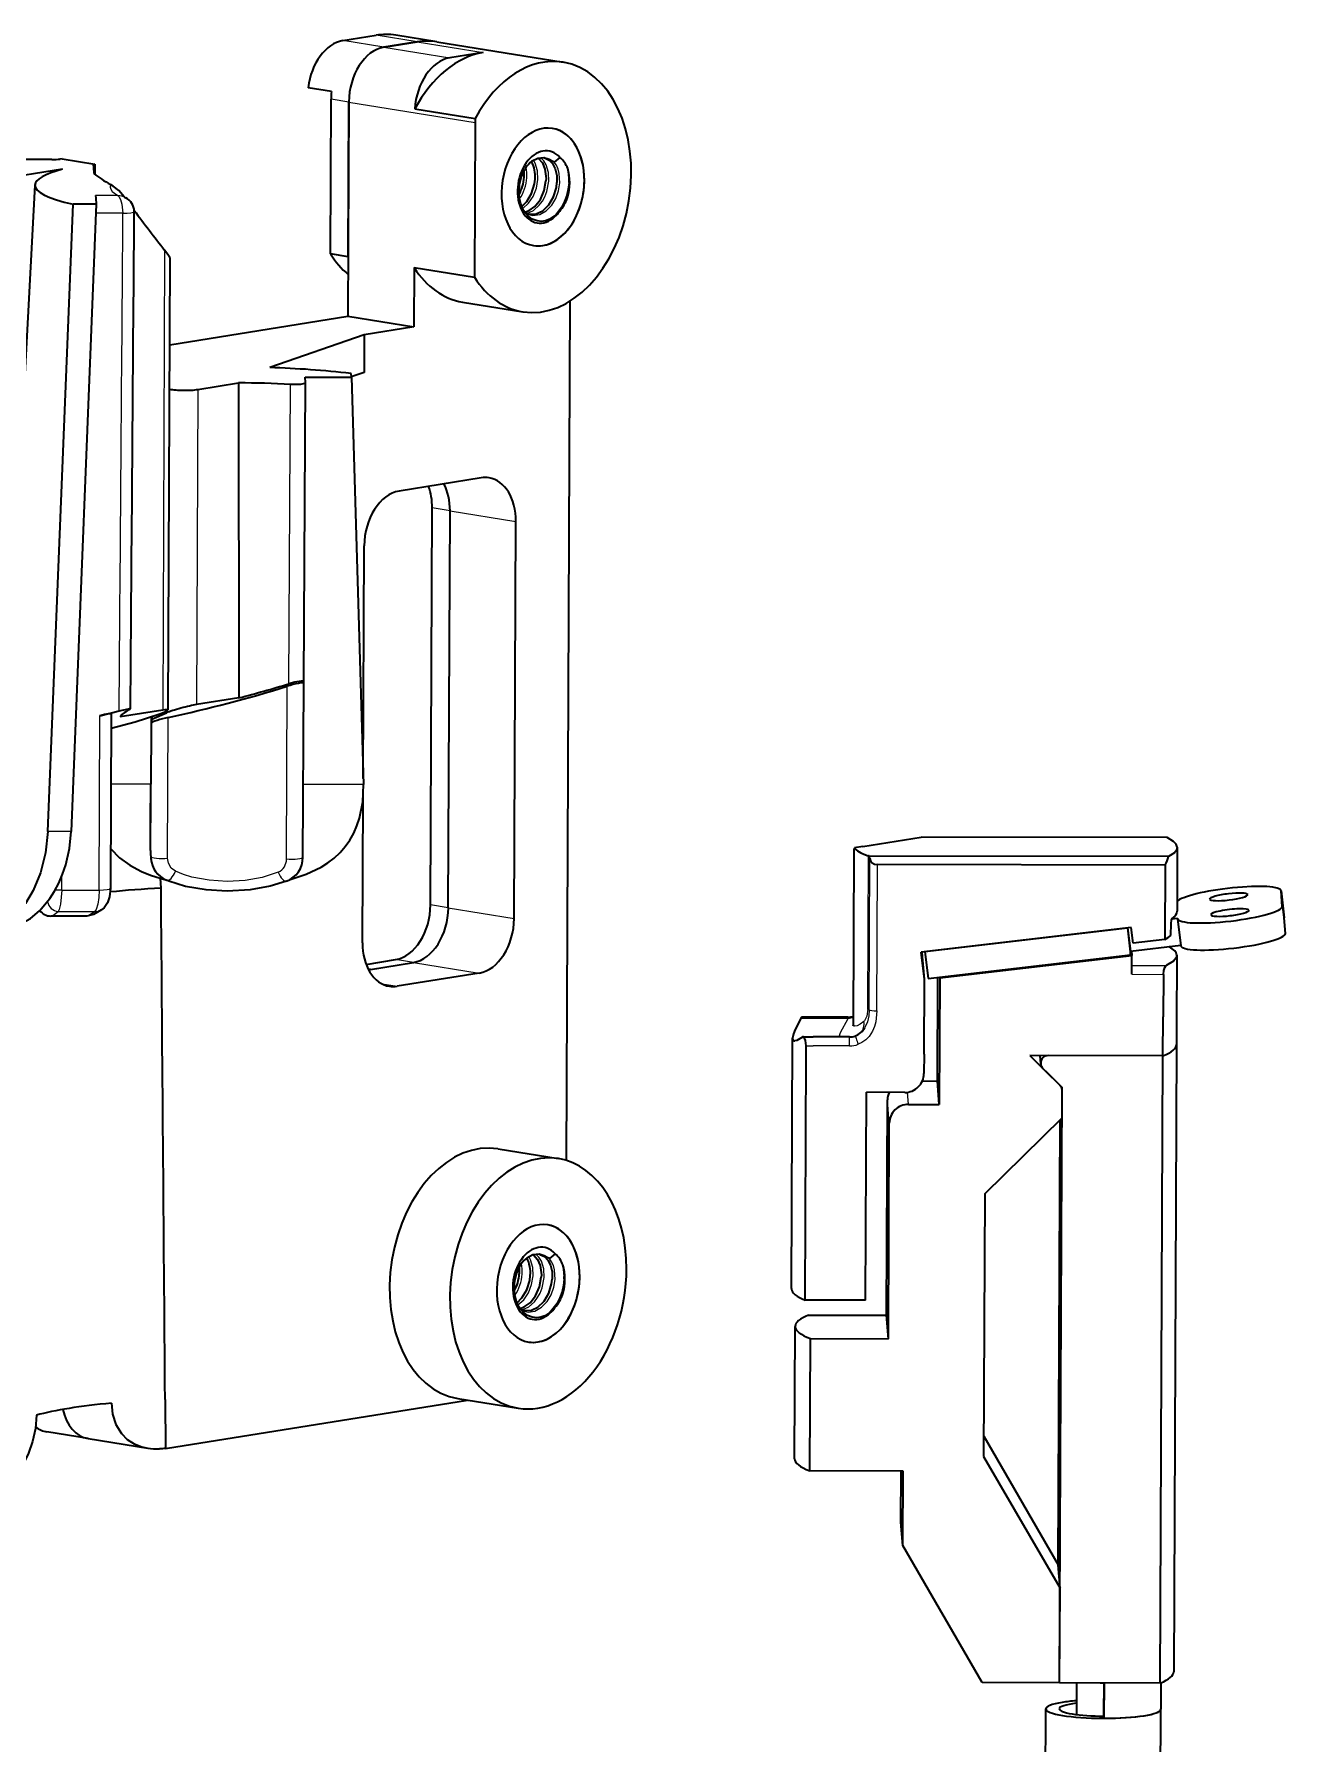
# Model space of a CAD drawing. Extents: x 386 to 1090, y 188 to 736.
# Drawn here: x 934.93 to 967.59, y 572.07 to 616.7 of the extents above; entities that cross this region are included whole.
import ezdxf

# ---------------------------------------------------------------- set-up
doc = ezdxf.new("R2010")
doc.units = 0

msp = doc.modelspace()

# ---------------------------------------------------------------- linework, layer by layer
at = {"color": 7, "lineweight": 35, "ltscale": 0.022104}
for p, q in [((942.979, 616.527), (943.852, 616.667)), ((944.926, 616.494), (944.053, 616.354)), ((944.053, 616.354), (944.926, 616.494)), ((946.644, 616.217), (945.771, 616.077))]:
    msp.add_line(p, q, dxfattribs=at)
at = {"color": 7, "lineweight": 13, "ltscale": 0.027189}
for p, q in [((944.053, 616.354), (942.979, 616.527)), ((944.926, 616.494), (943.852, 616.667))]:
    msp.add_line(p, q, dxfattribs=at)
at = {"color": 7, "lineweight": 13, "ltscale": 0.043499}
for p, q in [((944.053, 616.354), (945.771, 616.077)), ((944.926, 616.494), (946.644, 616.217)), ((945.78, 604.254), (947.498, 603.977))]:
    msp.add_line(p, q, dxfattribs=at)
at = {"color": 7, "lineweight": 35, "ltscale": 0.027187}
msp.add_line((945.438, 616.495), (944.364, 616.668), dxfattribs=at)
at = {"color": 7, "lineweight": 35, "ltscale": 0.08337}
msp.add_line((945.438, 616.495), (948.73, 615.964), dxfattribs=at)
at = {"color": 7, "lineweight": 35, "ltscale": 0.015406}
msp.add_line((942.686, 615.199), (942.078, 615.297), dxfattribs=at)
at = {"color": 7, "lineweight": 35, "ltscale": 0.101031}
for p, q in [((942.657, 610.959), (942.674, 615)), ((943.122, 610.884), (943.14, 614.925)), ((946.432, 614.394), (946.415, 610.353))]:
    msp.add_line(p, q, dxfattribs=at)
at = {"color": 7, "lineweight": 13, "ltscale": 0.011782}
for p, q in [((943.14, 614.925), (942.674, 615)), ((945.78, 604.254), (945.315, 604.329))]:
    msp.add_line(p, q, dxfattribs=at)
at = {"color": 7, "lineweight": 35, "ltscale": 0.139729}
msp.add_line((943.14, 614.925), (943.115, 609.336), dxfattribs=at)
at = {"color": 7, "lineweight": 13, "ltscale": 0.083374}
msp.add_line((943.14, 614.925), (946.432, 614.394), dxfattribs=at)
at = {"color": 7, "lineweight": 35, "ltscale": 0.039875}
for p, q in [((944.86, 614.746), (946.435, 614.492)), ((944.84, 610.607), (946.415, 610.353)), ((946.104, 609.702), (947.679, 609.448)), ((947.032, 587.597), (948.606, 587.343)), ((945.98, 581.081), (947.555, 580.827))]:
    msp.add_line(p, q, dxfattribs=at)
at = {"color": 7, "lineweight": 35, "ltscale": 0.039317}
msp.add_line((935.389, 613.422), (933.817, 613.426), dxfattribs=at)
at = {"color": 7, "lineweight": 35, "ltscale": 0.00134}
msp.add_line((935.653, 613.444), (935.6, 613.436), dxfattribs=at)
at = {"color": 7, "lineweight": 35, "ltscale": 0.02175}
msp.add_line((935.653, 613.444), (936.512, 613.306), dxfattribs=at)
at = {"color": 7, "lineweight": 35, "ltscale": 0.001165}
msp.add_line((936.512, 613.306), (936.466, 613.298), dxfattribs=at)
at = {"color": 7, "lineweight": 35, "ltscale": 0.002003}
msp.add_line((936.466, 613.298), (936.472, 613.218), dxfattribs=at)
at = {"color": 7, "lineweight": 35, "ltscale": 0.004008}
msp.add_line((936.472, 613.218), (936.484, 613.059), dxfattribs=at)
at = {"color": 7, "lineweight": 35, "ltscale": 0.006702}
msp.add_line((936.512, 613.306), (936.511, 613.038), dxfattribs=at)
at = {"color": 7, "lineweight": 35, "ltscale": 0.000271469}
msp.add_line((948.243, 613.464), (948.232, 613.466), dxfattribs=at)
at = {"color": 7, "lineweight": 35, "ltscale": 0.004802}
for p, q in [((948.647, 613.479), (948.501, 613.355)), ((948.523, 584.857), (948.377, 584.733))]:
    msp.add_line(p, q, dxfattribs=at)
at = {"color": 7, "lineweight": 35, "ltscale": 0.157207}
msp.add_line((935.664, 613.169), (929.456, 612.171), dxfattribs=at)
at = {"color": 7, "lineweight": 35, "ltscale": 0.139891}
msp.add_line((934.946, 612.757), (934.644, 607.17), dxfattribs=at)
at = {"color": 7, "lineweight": 35, "ltscale": 0.001616}
msp.add_line((936.529, 612.482), (936.534, 612.418), dxfattribs=at)
at = {"color": 7, "lineweight": 13, "ltscale": 0.014446}
msp.add_line((937.106, 612.481), (936.529, 612.482), dxfattribs=at)
at = {"color": 7, "lineweight": 35, "ltscale": 0.004089}
msp.add_line((936.534, 612.418), (936.546, 612.255), dxfattribs=at)
at = {"color": 7, "lineweight": 35, "ltscale": 0.409737}
msp.add_line((935.282, 595.88), (935.943, 612.256), dxfattribs=at)
at = {"color": 7, "lineweight": 35, "ltscale": 0.409705}
msp.add_line((936.546, 612.255), (935.892, 595.879), dxfattribs=at)
at = {"color": 7, "lineweight": 35, "ltscale": 0.015083}
msp.add_line((936.546, 612.255), (935.943, 612.256), dxfattribs=at)
at = {"color": 7, "lineweight": 13, "ltscale": 0.017618}
msp.add_line((937.241, 612.021), (936.537, 612.023), dxfattribs=at)
at = {"color": 7, "lineweight": 13, "ltscale": 0.300082}
msp.add_line((938.331, 611.054), (938.28, 599.051), dxfattribs=at)
at = {"color": 7, "lineweight": 35, "ltscale": 0.294728}
msp.add_line((938.422, 599.054), (938.472, 610.843), dxfattribs=at)
at = {"color": 7, "lineweight": 35, "ltscale": 0.011782}
msp.add_line((943.122, 610.884), (942.657, 610.959), dxfattribs=at)
at = {"color": 7, "lineweight": 35, "ltscale": 0.038698}
msp.add_line((944.84, 610.607), (944.833, 609.059), dxfattribs=at)
at = {"color": 7, "lineweight": 35}
for p, q in [((948.822, 587.292), (948.919, 609.733)), ((960.92, 478.728), (961.328, 572.981)), ((963.92, 478.715), (964.327, 572.968))]:
    msp.add_line(p, q, dxfattribs=at)
at = {"color": 7, "lineweight": 35, "ltscale": 0.117812}
msp.add_line((938.463, 608.588), (943.115, 609.336), dxfattribs=at)
at = {"color": 7, "lineweight": 35, "ltscale": 0.043501}
msp.add_line((943.115, 609.336), (944.833, 609.059), dxfattribs=at)
at = {"color": 7, "lineweight": 35, "ltscale": 0.065301}
msp.add_line((943.542, 608.851), (941.075, 607.993), dxfattribs=at)
at = {"color": 7, "lineweight": 35, "ltscale": 0.024675}
msp.add_line((943.542, 608.851), (943.538, 607.864), dxfattribs=at)
at = {"color": 7, "lineweight": 35, "ltscale": 0.032698}
msp.add_line((944.833, 609.059), (943.542, 608.851), dxfattribs=at)
at = {"color": 7, "lineweight": 35, "ltscale": 0.008854}
msp.add_line((943.538, 607.864), (943.203, 607.748), dxfattribs=at)
at = {"color": 7, "lineweight": 13, "ltscale": 0.205706}
msp.add_line((939.201, 607.422), (939.165, 599.194), dxfattribs=at)
at = {"color": 7, "lineweight": 35, "ltscale": 0.026836}
msp.add_line((939.201, 607.422), (940.261, 607.592), dxfattribs=at)
at = {"color": 7, "lineweight": 35, "ltscale": 0.205519}
msp.add_line((940.261, 607.592), (940.271, 599.371), dxfattribs=at)
at = {"color": 7, "lineweight": 13, "ltscale": 0.195504}
msp.add_line((941.569, 599.735), (941.619, 607.555), dxfattribs=at)
at = {"color": 7, "lineweight": 35, "ltscale": 0.194699}
msp.add_line((941.967, 599.812), (942.007, 607.6), dxfattribs=at)
at = {"color": 7, "lineweight": 35, "ltscale": 0.003618}
msp.add_line((942.007, 607.6), (941.996, 607.745), dxfattribs=at)
at = {"color": 7, "lineweight": 35, "ltscale": 0.030193}
msp.add_line((941.996, 607.745), (943.204, 607.742), dxfattribs=at)
at = {"color": 7, "lineweight": 35, "ltscale": 0.002447}
msp.add_line((943.204, 607.742), (943.196, 607.839), dxfattribs=at)
at = {"color": 7, "lineweight": 35, "ltscale": 0.266017}
msp.add_line((943.204, 607.742), (943.518, 597.106), dxfattribs=at)
at = {"color": 7, "lineweight": 35, "ltscale": 0.054259}
msp.add_line((946.596, 605.114), (944.453, 604.769), dxfattribs=at)
at = {"color": 7, "lineweight": 35, "ltscale": 0.259077}
msp.add_line((945.27, 593.966), (945.315, 604.329), dxfattribs=at)
at = {"color": 7, "lineweight": 35, "ltscale": 0.259075}
for p, q in [((945.735, 593.891), (945.78, 604.254)), ((945.735, 593.891), (945.78, 604.254)), ((947.453, 593.614), (947.498, 603.977))]:
    msp.add_line(p, q, dxfattribs=at)
at = {"color": 7, "lineweight": 35, "ltscale": 0.15181}
msp.add_line((943.513, 597.268), (943.539, 603.34), dxfattribs=at)
at = {"color": 7, "lineweight": 35, "ltscale": 0.027995}
for p, q in [((940.271, 599.371), (939.165, 599.194)), ((938.28, 599.051), (937.174, 598.873))]:
    msp.add_line(p, q, dxfattribs=at)
at = {"color": 7, "lineweight": 13, "ltscale": 0.112736}
msp.add_line((941.512, 595.165), (941.532, 599.674), dxfattribs=at)
at = {"color": 7, "lineweight": 35, "ltscale": 0.113838}
for p, q in [((941.941, 595.206), (941.96, 599.76)), ((936.94, 598.953), (936.92, 594.399))]:
    msp.add_line(p, q, dxfattribs=at)
at = {"color": 7, "lineweight": 35, "ltscale": 0.001306}
msp.add_line((941.96, 599.76), (941.967, 599.811), dxfattribs=at)
at = {"color": 7, "lineweight": 35, "ltscale": 0.01287}
msp.add_line((936.644, 598.905), (937.142, 599.035), dxfattribs=at)
at = {"color": 7, "lineweight": 35, "ltscale": 0.016261}
msp.add_line((937.558, 598.745), (938.177, 598.946), dxfattribs=at)
at = {"color": 7, "lineweight": 35, "ltscale": 0.010434}
msp.add_line((937.999, 598.816), (938.384, 598.979), dxfattribs=at)
at = {"color": 7, "lineweight": 13, "ltscale": 0.001137}
msp.add_line((938.384, 599.024), (938.384, 598.979), dxfattribs=at)
at = {"color": 7, "lineweight": 13, "ltscale": 0.113812}
msp.add_line((936.624, 594.352), (936.644, 598.905), dxfattribs=at)
at = {"color": 7, "lineweight": 35, "ltscale": 0.01601}
msp.add_line((936.939, 598.583), (937.558, 598.745), dxfattribs=at)
at = {"color": 7, "lineweight": 35, "ltscale": 0.038105}
msp.add_line((937.977, 598.642), (937.969, 597.118), dxfattribs=at)
at = {"color": 7, "lineweight": 13, "ltscale": 0.087241}
msp.add_line((937.971, 595.228), (937.986, 598.717), dxfattribs=at)
at = {"color": 7, "lineweight": 35, "ltscale": 0.005972}
msp.add_line((937.978, 598.881), (937.977, 598.642), dxfattribs=at)
at = {"color": 7, "lineweight": 35, "ltscale": 0.002497}
msp.add_line((937.986, 598.717), (937.999, 598.816), dxfattribs=at)
at = {"color": 7, "lineweight": 35, "ltscale": 0.001801}
msp.add_line((938, 598.888), (937.999, 598.816), dxfattribs=at)
at = {"color": 7, "lineweight": 13, "ltscale": 0.091898}
msp.add_line((938.409, 595.183), (938.425, 598.859), dxfattribs=at)
at = {"color": 7, "lineweight": 13, "ltscale": 0.003476}
msp.add_line((937.071, 597.12), (936.932, 597.12), dxfattribs=at)
at = {"color": 7, "lineweight": 13, "ltscale": 0.022452}
msp.add_line((937.969, 597.118), (937.071, 597.12), dxfattribs=at)
at = {"color": 7, "lineweight": 13, "ltscale": 0.039476}
msp.add_line((943.518, 597.106), (941.939, 597.109), dxfattribs=at)
at = {"color": 7, "lineweight": 35, "ltscale": 0.095045}
msp.add_line((943.495, 592.977), (943.511, 596.779), dxfattribs=at)
at = {"color": 7, "lineweight": 35, "ltscale": 2.75082e-05}
msp.add_line((943.518, 597.105), (943.518, 597.106), dxfattribs=at)
at = {"color": 7, "lineweight": 13, "ltscale": 0.015248}
msp.add_line((935.892, 595.878), (935.282, 595.88), dxfattribs=at)
at = {"color": 7, "lineweight": 35, "ltscale": 2.59848e-05}
msp.add_line((935.892, 595.878), (935.892, 595.879), dxfattribs=at)
at = {"color": 7, "lineweight": 13, "ltscale": 0.016116}
msp.add_line((937.959, 595.386), (937.962, 596.031), dxfattribs=at)
at = {"color": 7, "lineweight": 35, "ltscale": 0.015836}
msp.add_line((937.959, 595.387), (937.962, 596.02), dxfattribs=at)
at = {"color": 7, "lineweight": 35, "ltscale": 0.000265507}
msp.add_line((937.962, 596.02), (937.962, 596.031), dxfattribs=at)
at = {"color": 7, "lineweight": 35, "ltscale": 0.001396}
msp.add_line((937.959, 595.387), (937.961, 595.331), dxfattribs=at)
at = {"color": 7, "lineweight": 13, "ltscale": 0.00397}
msp.add_line((937.959, 595.386), (937.971, 595.228), dxfattribs=at)
at = {"color": 7, "lineweight": 13, "ltscale": 0.00138}
msp.add_line((937.961, 595.331), (937.959, 595.386), dxfattribs=at)
at = {"color": 7, "lineweight": 35, "ltscale": 0.11443}
msp.add_line((956.31, 590.851), (956.33, 595.428), dxfattribs=at)
at = {"color": 7, "lineweight": 35, "ltscale": 0.005386}
msp.add_line((956.552, 595.491), (956.34, 595.457), dxfattribs=at)
at = {"color": 7, "lineweight": 35, "ltscale": 0.038574}
msp.add_line((956.552, 595.491), (958.076, 595.736), dxfattribs=at)
at = {"color": 7, "lineweight": 35, "ltscale": 0.160535}
msp.add_line((964.497, 595.722), (958.076, 595.736), dxfattribs=at)
at = {"color": 7, "lineweight": 35, "ltscale": 0.041559}
msp.add_line((964.76, 595.462), (964.753, 593.8), dxfattribs=at)
at = {"color": 7, "lineweight": 35, "ltscale": 0.000262668}
msp.add_line((964.76, 595.473), (964.76, 595.462), dxfattribs=at)
at = {"color": 7, "lineweight": 35, "ltscale": 0.003968}
msp.add_line((937.961, 595.331), (937.973, 595.172), dxfattribs=at)
at = {"color": 7, "lineweight": 13, "ltscale": 0.001379}
msp.add_line((937.973, 595.172), (937.971, 595.228), dxfattribs=at)
at = {"color": 7, "lineweight": 13, "ltscale": 0.10007}
msp.add_line((956.68, 591.246), (956.697, 595.249), dxfattribs=at)
at = {"color": 7, "lineweight": 35, "ltscale": 0.195534}
msp.add_line((964.535, 595.225), (956.714, 595.242), dxfattribs=at)
at = {"color": 7, "lineweight": 13, "ltscale": 0.098646}
msp.add_line((956.717, 591.226), (956.734, 595.172), dxfattribs=at)
at = {"color": 7, "lineweight": 13, "ltscale": 0.095577}
msp.add_line((956.918, 591.198), (956.934, 595.021), dxfattribs=at)
at = {"color": 7, "lineweight": 35, "ltscale": 0.18781}
msp.add_line((964.446, 595.004), (956.934, 595.021), dxfattribs=at)
at = {"color": 7, "lineweight": 35, "ltscale": 0.048504}
msp.add_line((964.446, 595.004), (964.438, 593.064), dxfattribs=at)
at = {"color": 7, "lineweight": 13, "ltscale": 0.008836}
msp.add_line((935.644, 594.354), (935.646, 594.708), dxfattribs=at)
at = {"color": 7, "lineweight": 35, "ltscale": 0.006597}
msp.add_line((938.217, 594.664), (938.236, 594.401), dxfattribs=at)
at = {"color": 7, "lineweight": 35, "ltscale": 0.000567943}
msp.add_line((938.217, 594.664), (938.235, 594.65), dxfattribs=at)
at = {"color": 7, "lineweight": 35, "ltscale": 0.003541}
msp.add_line((938.372, 594.614), (938.235, 594.65), dxfattribs=at)
at = {"color": 7, "lineweight": 13, "ltscale": 0.024497}
msp.add_line((935.644, 594.354), (936.624, 594.352), dxfattribs=at)
at = {"color": 7, "lineweight": 35, "ltscale": 0.017765}
for p, q in [((967.468, 594.337), (967.551, 593.631)), ((958.159, 592.03), (958.075, 592.736))]:
    msp.add_line(p, q, dxfattribs=at)
at = {"color": 7, "lineweight": 13, "ltscale": 0.017764}
msp.add_line((967.468, 594.335), (967.551, 593.629), dxfattribs=at)
at = {"color": 7, "lineweight": 35, "ltscale": 0.010255}
msp.add_line((967.499, 593.926), (967.468, 594.335), dxfattribs=at)
at = {"color": 7, "lineweight": 35, "ltscale": 0.022754}
msp.add_line((936.271, 593.673), (935.361, 593.675), dxfattribs=at)
at = {"color": 7, "lineweight": 13, "ltscale": 0.02393}
msp.add_line((935.555, 593.793), (936.513, 593.791), dxfattribs=at)
at = {"color": 7, "lineweight": 13, "ltscale": 0.01178}
for p, q in [((945.735, 593.891), (945.27, 593.966)), ((944.822, 592.462), (944.357, 592.537))]:
    msp.add_line(p, q, dxfattribs=at)
at = {"color": 7, "lineweight": 13, "ltscale": 0.043501}
for p, q in [((945.735, 593.891), (947.453, 593.614)), ((944.822, 592.462), (946.54, 592.185))]:
    msp.add_line(p, q, dxfattribs=at)
at = {"color": 7, "lineweight": 35, "ltscale": 0.003716}
msp.add_line((964.621, 593.6), (964.769, 593.617), dxfattribs=at)
at = {"color": 7, "lineweight": 35, "ltscale": 0.017764}
for p, q in [((964.768, 593.604), (964.852, 592.899)), ((963.459, 593.367), (963.543, 592.661)), ((958.174, 592.747), (958.258, 592.042))]:
    msp.add_line(p, q, dxfattribs=at)
at = {"color": 7, "lineweight": 13, "ltscale": 0.017765}
msp.add_line((967.499, 593.926), (967.583, 593.22), dxfattribs=at)
at = {"color": 7, "lineweight": 35, "ltscale": 0.010256}
msp.add_line((967.583, 593.22), (967.551, 593.629), dxfattribs=at)
at = {"color": 7, "lineweight": 35, "ltscale": 0.138029}
msp.add_line((963.559, 593.378), (958.075, 592.736), dxfattribs=at)
at = {"color": 7, "lineweight": 35, "ltscale": 0.13303}
for p, q in [((958.174, 592.747), (963.459, 593.367)), ((958.258, 592.042), (963.543, 592.661))]:
    msp.add_line(p, q, dxfattribs=at)
at = {"color": 7, "lineweight": 35, "ltscale": 0.015344}
msp.add_line((963.463, 593.367), (963.536, 592.758), dxfattribs=at)
at = {"color": 7, "lineweight": 35, "ltscale": 0.010362}
msp.add_line((963.607, 592.967), (963.559, 593.378), dxfattribs=at)
at = {"color": 7, "lineweight": 35, "ltscale": 0.007953}
msp.add_line((964.595, 593.164), (964.596, 593.482), dxfattribs=at)
at = {"color": 7, "lineweight": 35, "ltscale": 0.00324}
msp.add_line((958.114, 592.61), (958.099, 592.738), dxfattribs=at)
at = {"color": 7, "lineweight": 35, "ltscale": 0.033146}
msp.add_line((963.536, 592.758), (964.852, 592.912), dxfattribs=at)
at = {"color": 7, "lineweight": 35, "ltscale": 0.002423}
msp.add_line((963.543, 592.661), (963.536, 592.758), dxfattribs=at)
at = {"color": 7, "lineweight": 35, "ltscale": 0.002826}
msp.add_line((963.564, 592.761), (963.572, 592.648), dxfattribs=at)
at = {"color": 7, "lineweight": 35, "ltscale": 0.020908}
msp.add_line((964.438, 593.064), (963.607, 592.967), dxfattribs=at)
at = {"color": 7, "lineweight": 35, "ltscale": 0.019416}
msp.add_line((943.59, 592.414), (944.357, 592.537), dxfattribs=at)
at = {"color": 7, "lineweight": 35, "ltscale": 0.001561}
msp.add_line((943.705, 592.282), (943.643, 592.292), dxfattribs=at)
at = {"color": 7, "lineweight": 35, "ltscale": 0.029616}
msp.add_line((943.652, 592.274), (944.822, 592.462), dxfattribs=at)
at = {"color": 7, "lineweight": 35, "ltscale": 0.028292}
msp.add_line((943.705, 592.282), (944.822, 592.462), dxfattribs=at)
at = {"color": 7, "lineweight": 35, "ltscale": 0.007268}
msp.add_line((958.136, 592.32), (958.114, 592.61), dxfattribs=at)
at = {"color": 7, "lineweight": 35, "ltscale": 0.007269}
msp.add_line((958.159, 592.03), (958.136, 592.32), dxfattribs=at)
at = {"color": 7, "lineweight": 35, "ltscale": 0.126161}
msp.add_line((958.56, 592.061), (963.572, 592.648), dxfattribs=at)
at = {"color": 7, "lineweight": 13, "ltscale": 0.022568}
msp.add_line((963.568, 592.384), (964.471, 592.382), dxfattribs=at)
at = {"color": 7, "lineweight": 35, "ltscale": 0.012337}
msp.add_line((963.57, 592.155), (963.572, 592.648), dxfattribs=at)
at = {"color": 7, "lineweight": 35, "ltscale": 0.045751}
msp.add_line((964.748, 592.645), (964.74, 590.815), dxfattribs=at)
at = {"color": 7, "lineweight": 35, "ltscale": 0.000262611}
msp.add_line((964.747, 592.655), (964.748, 592.645), dxfattribs=at)
at = {"color": 7, "lineweight": 13, "ltscale": 0.009937}
msp.add_line((944.005, 591.904), (944.397, 591.84), dxfattribs=at)
at = {"color": 7, "lineweight": 35, "ltscale": 0.05426}
msp.add_line((946.54, 592.185), (944.397, 591.84), dxfattribs=at)
at = {"color": 7, "lineweight": 35, "ltscale": 0.049112}
msp.add_line((958.15, 590.065), (958.159, 592.03), dxfattribs=at)
at = {"color": 7, "lineweight": 35, "ltscale": 0.06758}
msp.add_line((958.499, 589.368), (958.511, 592.071), dxfattribs=at)
at = {"color": 7, "lineweight": 35, "ltscale": 0.082618}
msp.add_line((958.56, 592.061), (958.546, 588.756), dxfattribs=at)
at = {"color": 7, "lineweight": 35, "ltscale": 0.000403986}
msp.add_line((958.559, 592.077), (958.56, 592.061), dxfattribs=at)
at = {"color": 7, "lineweight": 13, "ltscale": 0.020642}
msp.add_line((963.57, 592.155), (964.396, 592.153), dxfattribs=at)
at = {"color": 7, "lineweight": 35, "ltscale": 0.027828}
msp.add_line((964.396, 592.153), (964.391, 591.04), dxfattribs=at)
at = {"color": 7, "lineweight": 13, "ltscale": 0.006949}
msp.add_line((955.216, 591.004), (954.938, 591.004), dxfattribs=at)
at = {"color": 7, "lineweight": 35, "ltscale": 0.006026}
msp.add_line((955.214, 591.035), (954.973, 591.036), dxfattribs=at)
at = {"color": 7, "lineweight": 35, "ltscale": 0.023787}
msp.add_line((956.166, 591.033), (955.214, 591.035), dxfattribs=at)
at = {"color": 7, "lineweight": 13, "ltscale": 0.023785}
for p, q in [((956.167, 591.002), (955.216, 591.004)), ((956.207, 590.285), (955.256, 590.288))]:
    msp.add_line(p, q, dxfattribs=at)
at = {"color": 7, "lineweight": 35, "ltscale": 0.025339}
msp.add_line((964.386, 590.026), (964.391, 591.04), dxfattribs=at)
at = {"color": 7, "lineweight": 35, "ltscale": 0.163354}
msp.add_line((954.69, 583.949), (954.718, 590.483), dxfattribs=at)
at = {"color": 7, "lineweight": 35, "ltscale": 0.000276336}
msp.add_line((954.718, 590.483), (954.719, 590.472), dxfattribs=at)
at = {"color": 7, "lineweight": 35, "ltscale": 0.00657}
msp.add_line((954.991, 590.52), (955.254, 590.52), dxfattribs=at)
at = {"color": 7, "lineweight": 35, "ltscale": 0.023785}
msp.add_line((956.205, 590.518), (955.254, 590.52), dxfattribs=at)
at = {"color": 7, "lineweight": 13, "ltscale": 0.000186314}
msp.add_line((956.31, 590.844), (956.31, 590.851), dxfattribs=at)
at = {"color": 7, "lineweight": 35, "ltscale": 0.012352}
msp.add_line((964.74, 590.815), (964.738, 590.321), dxfattribs=at)
at = {"color": 7, "lineweight": 35, "ltscale": 0.160614}
msp.add_line((955.047, 583.648), (955.075, 590.072), dxfattribs=at)
at = {"color": 7, "lineweight": 35, "ltscale": 0.005391}
msp.add_line((955.075, 590.072), (955.076, 590.288), dxfattribs=at)
at = {"color": 7, "lineweight": 13, "ltscale": 0.004497}
msp.add_line((955.076, 590.288), (955.256, 590.288), dxfattribs=at)
at = {"color": 7, "lineweight": 35, "ltscale": 0.012572}
msp.add_line((958.15, 590.065), (958.148, 589.563), dxfattribs=at)
at = {"color": 7, "lineweight": 35, "ltscale": 0.027718}
msp.add_line((960.913, 590.034), (961.699, 589.252), dxfattribs=at)
at = {"color": 7, "lineweight": 35, "ltscale": 0.086849}
msp.add_line((964.386, 590.026), (960.913, 590.034), dxfattribs=at)
at = {"color": 7, "lineweight": 35, "ltscale": 0.005342}
msp.add_line((961.195, 589.82), (961.179, 590.033), dxfattribs=at)
at = {"color": 7, "lineweight": 35, "ltscale": 0.074779}
msp.add_line((964.386, 590.026), (961.395, 590.033), dxfattribs=at)
at = {"color": 7, "lineweight": 35, "ltscale": 0.409351}
for p, q in [((964.316, 573.652), (964.386, 590.026)), ((964.738, 590.321), (964.667, 573.947))]:
    msp.add_line(p, q, dxfattribs=at)
at = {"color": 7, "lineweight": 35, "ltscale": 0.017793}
msp.add_line((961.252, 589.696), (961.757, 589.195), dxfattribs=at)
at = {"color": 7, "lineweight": 35, "ltscale": 0.009801}
msp.add_line((958.107, 589.369), (958.499, 589.368), dxfattribs=at)
at = {"color": 7, "lineweight": 35, "ltscale": 0.015343}
for p, q in [((958.546, 588.756), (958.499, 589.368)), ((957.219, 582.64), (957.173, 583.252)), ((957.596, 577.239), (957.549, 577.851)), ((961.701, 576.125), (961.654, 576.737))]:
    msp.add_line(p, q, dxfattribs=at)
at = {"color": 7, "lineweight": 35, "ltscale": 0.38637}
msp.add_line((961.69, 573.658), (961.757, 589.113), dxfattribs=at)
at = {"color": 7, "lineweight": 35, "ltscale": 0.001818}
msp.add_line((961.756, 589.128), (961.751, 589.201), dxfattribs=at)
at = {"color": 7, "lineweight": 35, "ltscale": 0.017694}
msp.add_line((961.754, 588.405), (961.757, 589.113), dxfattribs=at)
at = {"color": 7, "lineweight": 35, "ltscale": 0.001653}
msp.add_line((961.757, 589.128), (961.757, 589.195), dxfattribs=at)
at = {"color": 7, "lineweight": 35, "ltscale": 0.135707}
msp.add_line((956.622, 583.644), (956.646, 589.073), dxfattribs=at)
at = {"color": 7, "lineweight": 35, "ltscale": 0.024997}
msp.add_line((957.646, 589.07), (956.646, 589.073), dxfattribs=at)
at = {"color": 7, "lineweight": 35, "ltscale": 0.140642}
for p, q in [((957.173, 583.252), (957.197, 588.877)), ((957.219, 582.64), (957.244, 588.266))]:
    msp.add_line(p, q, dxfattribs=at)
at = {"color": 7, "lineweight": 13, "ltscale": 0.015343}
msp.add_line((957.244, 588.266), (957.197, 588.877), dxfattribs=at)
at = {"color": 7, "lineweight": 13, "ltscale": 0.007971}
msp.add_line((957.746, 588.758), (957.721, 589.076), dxfattribs=at)
at = {"color": 7, "lineweight": 35, "ltscale": 0.019998}
msp.add_line((957.746, 588.758), (958.546, 588.756), dxfattribs=at)
at = {"color": 7, "lineweight": 35, "ltscale": 0.070674}
msp.add_line((959.736, 586.426), (961.754, 588.405), dxfattribs=at)
at = {"color": 7, "lineweight": 35, "ltscale": 0.290475}
msp.add_line((961.654, 576.737), (961.704, 588.356), dxfattribs=at)
at = {"color": 7, "lineweight": 35, "ltscale": 0.171497}
msp.add_line((959.736, 586.426), (959.706, 579.566), dxfattribs=at)
at = {"color": 7, "lineweight": 35, "ltscale": 0.00027125}
msp.add_line((948.119, 584.843), (948.108, 584.844), dxfattribs=at)
at = {"color": 7, "lineweight": 35, "ltscale": 0.039383}
msp.add_line((956.622, 583.644), (955.047, 583.648), dxfattribs=at)
at = {"color": 7, "lineweight": 35, "ltscale": 0.086358}
for p, q in [((954.771, 579.508), (954.786, 582.962)), ((955.169, 579.19), (955.184, 582.644))]:
    msp.add_line(p, q, dxfattribs=at)
at = {"color": 7, "lineweight": 35, "ltscale": 0.05089}
msp.add_line((955.137, 583.256), (957.173, 583.252), dxfattribs=at)
at = {"color": 7, "lineweight": 35, "ltscale": 0.050888}
msp.add_line((955.184, 582.644), (957.219, 582.64), dxfattribs=at)
at = {"color": 7, "lineweight": 35, "ltscale": 0.032015}
msp.add_line((938.343, 581.054), (938.353, 579.773), dxfattribs=at)
at = {"color": 7, "lineweight": 35, "ltscale": 0.199523}
msp.add_line((938.353, 579.773), (946.233, 581.04), dxfattribs=at)
at = {"color": 7, "lineweight": 35, "ltscale": 0.027185}
msp.add_line((936.332, 580.033), (935.259, 580.207), dxfattribs=at)
at = {"color": 7, "lineweight": 35, "ltscale": 0.039462}
msp.add_line((936.332, 580.033), (937.89, 579.782), dxfattribs=at)
at = {"color": 7, "lineweight": 35, "ltscale": 0.09698}
msp.add_line((959.708, 580.093), (961.654, 576.737), dxfattribs=at)
at = {"color": 7, "lineweight": 35, "ltscale": 0.099424}
msp.add_line((959.706, 579.566), (961.701, 576.125), dxfattribs=at)
at = {"color": 7, "lineweight": 35, "ltscale": 0.060889}
msp.add_line((957.604, 579.185), (955.169, 579.19), dxfattribs=at)
at = {"color": 7, "lineweight": 35, "ltscale": 0.033355}
msp.add_line((957.549, 577.851), (957.555, 579.185), dxfattribs=at)
at = {"color": 7, "lineweight": 35, "ltscale": 0.04865}
msp.add_line((957.596, 577.239), (957.604, 579.185), dxfattribs=at)
at = {"color": 7, "lineweight": 35, "ltscale": 0.103347}
msp.add_line((959.67, 573.663), (957.596, 577.239), dxfattribs=at)
at = {"color": 7, "lineweight": 35, "ltscale": 0.061684}
msp.add_line((961.69, 573.658), (961.701, 576.125), dxfattribs=at)
at = {"color": 7, "lineweight": 35, "ltscale": 0.050514}
msp.add_line((961.69, 573.658), (959.67, 573.663), dxfattribs=at)
at = {"color": 7, "lineweight": 35, "ltscale": 0.065637}
msp.add_line((964.316, 573.652), (961.69, 573.658), dxfattribs=at)
at = {"color": 7, "lineweight": 35, "ltscale": 0.020662}
msp.add_line((962.13, 573.657), (962.127, 572.831), dxfattribs=at)
at = {"color": 7, "lineweight": 35, "ltscale": 0.019739}
msp.add_line((962.839, 573.651), (962.836, 572.862), dxfattribs=at)
at = {"color": 7, "lineweight": 35, "ltscale": 0.023064}
msp.add_line((962.85, 573.655), (962.846, 572.733), dxfattribs=at)
at = {"color": 7, "lineweight": 35, "ltscale": 0.017255}
msp.add_line((964.33, 573.658), (964.327, 572.968), dxfattribs=at)
at = {"color": 7, "lineweight": 35, "ltscale": 0.00323}
msp.add_line((962.836, 572.862), (962.846, 572.733), dxfattribs=at)
at = {"color": 7, "lineweight": 35}
for points in [[(948.232, 613.466), (948.068, 613.452), (947.908, 613.37), (947.875, 613.342)], [(948.082, 613.456), (948.19, 613.333), (948.257, 613.171), (948.287, 612.931), (948.284, 612.867)], [(948.501, 613.355), (948.441, 613.383), (948.364, 613.426), (948.232, 613.466)], [(948.243, 613.464), (948.367, 613.411), (948.457, 613.316), (948.526, 613.18), (948.566, 613.007), (948.571, 612.821)], [(937.277, 612.45), (937.132, 612.619), (936.988, 612.728), (936.915, 612.773)], [(947.651, 612.198), (947.78, 612.326), (947.907, 612.54), (947.982, 612.786), (947.998, 612.913)], [(947.73, 612.05), (947.842, 612.09), (947.992, 612.199), (948.137, 612.383), (948.238, 612.614), (948.284, 612.867)], [(947.859, 611.997), (948.028, 612.006), (948.199, 612.086), (948.358, 612.24), (948.482, 612.451), (948.555, 612.695), (948.571, 612.821)], [(948.885, 612.821), (948.866, 612.654), (948.826, 612.484), (948.771, 612.33), (948.698, 612.184), (948.529, 611.962)], [(948.51, 611.945), (948.38, 611.864), (948.27, 611.824), (948.167, 611.81), (948.05, 611.821), (947.922, 611.87), (947.803, 611.962), (947.701, 612.096), (947.627, 612.264), (947.586, 612.444), (947.577, 612.622)], [(938.472, 610.843), (938.472, 610.848), (938.464, 610.864), (938.414, 610.943), (938.331, 611.054)], [(941.619, 607.555), (941.889, 607.562), (941.989, 607.583), (942.003, 607.592), (942.007, 607.598), (942.007, 607.6)], [(941.967, 599.811), (941.967, 599.813), (941.966, 599.814), (941.962, 599.816), (941.946, 599.817), (941.732, 599.779), (941.569, 599.735)], [(937.142, 599.035), (937.39, 599.087), (937.416, 599.089), (937.433, 599.088), (937.436, 599.086), (937.438, 599.085), (937.438, 599.083)], [(941.604, 594.63), (942.026, 594.765), (942.415, 594.95), (942.593, 595.062), (942.758, 595.189), (942.909, 595.331), (943.045, 595.487), (943.163, 595.655), (943.265, 595.837), (943.349, 596.029), (943.416, 596.232), (943.5, 596.659), (943.518, 597.105)], [(935.282, 595.88), (935.223, 595.324), (935.094, 594.802), (934.902, 594.339), (934.697, 594.001), (934.479, 593.743), (934.271, 593.57), (934.096, 593.481), (934.004, 593.464)], [(934.466, 593.462), (934.62, 593.498), (934.828, 593.613), (935.069, 593.815), (935.332, 594.129), (935.456, 594.321), (935.569, 594.534), (935.669, 594.766), (935.752, 595.014), (935.848, 595.436), (935.892, 595.878)], [(936.925, 595.425), (937.157, 595.194), (937.426, 595), (937.726, 594.841), (937.966, 594.744), (938.217, 594.664)], [(964.76, 595.473), (964.732, 595.548), (964.663, 595.622), (964.497, 595.722)], [(964.76, 595.462), (964.741, 595.392), (964.685, 595.324), (964.535, 595.225)], [(939.963, 594.328), (939.413, 594.359), (938.88, 594.45), (938.44, 594.586), (938.379, 594.611)], [(941.515, 594.587), (941.084, 594.454), (940.565, 594.362), (939.963, 594.328)], [(936.92, 594.399), (936.895, 594.178), (936.837, 594.017), (936.752, 593.893), (936.685, 593.834)], [(936.685, 593.834), (936.479, 593.719), (936.299, 593.674), (936.271, 593.673)], [(964.596, 593.482), (964.607, 593.57), (964.614, 593.59), (964.619, 593.598), (964.621, 593.6)], [(964.396, 592.153), (964.406, 592.253), (964.431, 592.331), (964.457, 592.372), (964.471, 592.382)], [(964.748, 592.645), (964.733, 592.584), (964.657, 592.493), (964.471, 592.382)], [(954.938, 591.004), (954.79, 590.71), (954.745, 590.601), (954.718, 590.483)], [(954.975, 590.514), (954.828, 590.425), (954.776, 590.415)], [(955.076, 590.288), (955.057, 590.425), (955.03, 590.49), (955.013, 590.51), (954.998, 590.519), (954.991, 590.52)], [(948.108, 584.844), (947.944, 584.831), (947.785, 584.748), (947.751, 584.721)], [(947.958, 584.835), (948.066, 584.711), (948.133, 584.549), (948.163, 584.31), (948.161, 584.246)], [(948.377, 584.733), (948.317, 584.761), (948.24, 584.805), (948.108, 584.844)], [(948.119, 584.843), (948.244, 584.789), (948.334, 584.695), (948.402, 584.559), (948.442, 584.385), (948.447, 584.199)], [(947.528, 583.576), (947.656, 583.704), (947.784, 583.918), (947.859, 584.164), (947.874, 584.292)], [(947.607, 583.428), (947.718, 583.469), (947.869, 583.577), (948.013, 583.762), (948.114, 583.993), (948.161, 584.246)], [(947.735, 583.376), (947.905, 583.385), (948.075, 583.465), (948.234, 583.619), (948.358, 583.83), (948.432, 584.074), (948.447, 584.199)], [(948.761, 584.2), (948.742, 584.032), (948.703, 583.862), (948.647, 583.709), (948.574, 583.563), (948.406, 583.34)], [(948.386, 583.324), (948.257, 583.242), (948.146, 583.203), (948.044, 583.188), (947.926, 583.2), (947.799, 583.249), (947.68, 583.341), (947.578, 583.475), (947.503, 583.642), (947.463, 583.823), (947.453, 584.001)], [(934.987, 580.645), (934.959, 580.297), (934.886, 579.959), (934.777, 579.653), (934.688, 579.474), (934.594, 579.327), (934.505, 579.223), (934.423, 579.16)], [(936.942, 580.959), (936.969, 580.671), (937.056, 580.401), (937.202, 580.166), (937.354, 580.014), (937.534, 579.897), (937.735, 579.817), (937.89, 579.782)]]:
    msp.add_lwpolyline(points, dxfattribs=at)
at = {"color": 7, "lineweight": 13}
for points in [[(948.071, 612.904), (948.062, 613.125), (948.003, 613.325), (947.959, 613.404)], [(948.358, 612.858), (948.348, 613.082), (948.287, 613.284), (948.225, 613.387), (948.146, 613.467)], [(948.644, 612.812), (948.63, 613.057), (948.6, 613.171), (948.555, 613.274), (948.501, 613.355)], [(936.915, 612.773), (936.909, 612.701), (936.925, 612.646), (936.964, 612.59), (937.106, 612.481)], [(947.676, 612.143), (947.829, 612.281), (947.949, 612.461), (948.033, 612.676), (948.071, 612.904)], [(947.767, 612.002), (947.94, 611.958), (948.119, 611.986), (948.292, 612.083), (948.438, 612.234), (948.542, 612.41), (948.612, 612.606), (948.644, 612.812)], [(947.784, 612.017), (947.958, 612.094), (948.109, 612.228), (948.189, 612.334), (948.254, 612.453), (948.309, 612.593), (948.358, 612.858)], [(937.106, 612.481), (937.133, 612.46), (937.181, 612.38), (937.218, 612.259), (937.241, 612.021)], [(938.614, 594.843), (938.501, 594.927), (938.429, 595.054), (938.409, 595.183)], [(939.967, 594.58), (939.494, 594.609), (939.037, 594.694), (938.82, 594.76), (938.614, 594.843)], [(941.296, 594.823), (940.878, 594.684), (940.429, 594.605), (939.967, 594.58)], [(935.644, 594.354), (935.615, 593.985), (935.581, 593.847), (935.555, 593.793)], [(936.624, 594.352), (936.615, 594.159), (936.588, 593.984), (936.545, 593.845), (936.513, 593.791)], [(935.361, 593.675), (935.412, 593.687), (935.555, 593.793)], [(936.513, 593.791), (936.373, 593.702), (936.271, 593.673)], [(955.933, 590.518), (955.974, 590.638), (956.167, 591.002)], [(956.582, 590.922), (956.483, 590.85), (956.404, 590.811), (956.347, 590.802), (956.332, 590.806), (956.316, 590.822), (956.31, 590.844)], [(956.918, 591.198), (956.889, 590.914), (956.856, 590.792), (956.804, 590.667), (956.716, 590.533), (956.63, 590.444), (956.525, 590.37), (956.431, 590.326)], [(956.68, 591.246), (956.656, 591.061), (956.596, 590.936), (956.582, 590.922)], [(956.717, 591.226), (956.706, 591.068), (956.672, 590.911), (956.607, 590.761)], [(947.948, 584.282), (947.938, 584.503), (947.88, 584.703), (947.836, 584.783)], [(948.234, 584.236), (948.224, 584.461), (948.163, 584.663), (948.101, 584.766), (948.022, 584.846)], [(948.52, 584.19), (948.507, 584.436), (948.477, 584.55), (948.431, 584.652), (948.377, 584.733)], [(947.552, 583.522), (947.706, 583.66), (947.826, 583.84), (947.909, 584.055), (947.948, 584.282)], [(947.661, 583.396), (947.835, 583.473), (947.985, 583.606), (948.065, 583.713), (948.131, 583.831), (948.185, 583.972), (948.234, 584.236)], [(947.644, 583.381), (947.817, 583.337), (947.996, 583.364), (948.169, 583.461), (948.314, 583.612), (948.418, 583.788), (948.488, 583.985), (948.52, 584.19)]]:
    msp.add_lwpolyline(points, dxfattribs=at)
at = {"color": 7, "lineweight": 35}
for centre, radius, start, end in [((948.388, 612.771), 0.768, 131.93, 149.2198), ((947.172, 612.992), 0.829, 354.5319, 27.1373), ((948.161, 612.924), 0.738, 20.8833, 48.7561), ((938.552, 615.708), 3.362, 232.0311, 240.8427), ((948.684, 612.607), 1.107, 149.7871, 179.2266), ((946.606, 613.031), 1.108, 331.5781, 356.3003), ((946.703, 613.027), 1.011, 356.1809, 5.8975), ((947.642, 612.893), 1.245, 356.696, 13.6834), ((937.478, 612.736), 0.35, 231.0228, 242.6014), ((937.127, 612.06), 0.412, 1.0595, 62.6095), ((947.766, 612.818), 1.148, 319.6817, 340.3956), ((-18584.273, 755.224), 19522.336, 359.5417401, 359.5798469), ((1071.587, 713.487), 168.076, 217.10227, 217.54923), ((947.925, 612.399), 0.407, 242.9786, 260.6599), ((947.962, 612.632), 0.879, 308.5757, 320.63), ((940.258, 581.823), 26.182, 83.5569, 88.2126), ((940.212, 580.862), 26.73, 86.983, 89.896), ((930.684, 634.689), 36.657, 282.1905, 287.2128), ((929.957, 638.674), 40.634, 284.7039, 286.6044), ((937.408, 599.102), 0.0358, 287.364, 327.999), ((956.385, 595.425), 0.0555, 144.5907, 176.4333), ((938.63, 595.22), 0.659, 184.0953, 247.5932), ((941.278, 595.206), 0.663, 290.9493, 0.025), ((956.446, 595.128), 0.291, 8.7338, 23.108), ((960.905, 596.556), 3.866, 336.3374, 339.8671), ((-15072.484, 459.466), 16011.289, 0.4350992, 0.4828641), ((935.357, 594.02), 0.345, 215.1399, 270.554), ((963.795, 594.253), 1.351, 298.4188, 306.3037), ((954.984, 590.99), 0.0478, 102.9975, 162.4399), ((956.163, 591.475), 0.442, 270.3191, 289.529), ((954.773, 590.468), 0.0536, 176.0857, 273.1987), ((954.991, 590.495), 0.0252, 91.2584, 130.2339), ((956.203, 590.96), 0.442, 270.3072, 290.7431), ((956.108, 590.848), 0.202, 345.4722, 0.7185), ((956.181, 591), 0.488, 291.5083, 330.711), ((948.264, 584.15), 0.768, 131.93, 149.2198), ((947.048, 584.371), 0.829, 354.5319, 27.1373), ((948.037, 584.303), 0.738, 20.8833, 48.7561), ((948.561, 583.986), 1.107, 149.7871, 179.2266), ((946.482, 584.409), 1.108, 331.5781, 356.3003), ((946.58, 584.405), 1.011, 356.1809, 5.8975), ((947.518, 584.272), 1.245, 356.696, 13.6834), ((947.642, 584.196), 1.148, 319.6817, 340.3956), ((947.801, 583.777), 0.407, 242.9786, 260.6599), ((947.838, 584.011), 0.879, 308.5757, 320.63), ((938.119, 581.237), 1.473, 261.0573, 272.9128)]:
    msp.add_arc(centre, radius, start, end, dxfattribs=at)
at = {"color": 7, "lineweight": 13}
for centre, radius, start, end in [((946.806, 613.018), 0.981, 356.0059, 11.9411), ((946.679, 613.017), 1.107, 325.725, 356.521), ((937.102, 612.036), 0.445, 61.1589, 89.4647), ((-18526.504, 754.759), 19464.27, 359.5416002, 359.5798264), ((941.145, 595.155), 0.366, 294.4247, 1.489), ((935.587, 594.111), 0.32, 191.1518, 264.2575), ((936.541, 594.042), 0.252, 263.509, 304.588), ((956.132, 591.449), 0.448, 274.4374, 293.4938), ((956.242, 590.86), 0.345, 317.0895, 10.197), ((956.205, 590.927), 0.642, 270.1641, 290.6239), ((946.556, 584.396), 1.107, 325.725, 356.521), ((946.682, 584.397), 0.981, 356.0059, 11.9411)]:
    msp.add_arc(centre, radius, start, end, dxfattribs=at)
at = {"color": 7, "lineweight": 35}
for centre, major_axis, ratio, start_param, end_param in [((942.974, 615.244), (0.207, 1.283), 0.688745, 0.22393, 1.640267), ((944.047, 615.071), (-0.207, -1.283), 0.688745, 3.365523, 4.936319), ((944.047, 615.071), (0.207, 1.283), 0.688745, 0.22393, 1.794726), ((943.838, 613.41), (0.525, 3.258), 0.688745, 6.283075, 6.507115), ((944.912, 613.237), (0.525, 3.258), 0.688745, 6.283075, 6.507115), ((944.912, 613.237), (0.525, 3.258), 0.688745, 6.283075, 6.507115), ((946.63, 612.96), (-0.525, -3.258), 0.688745, 3.365523, 4.246842), ((945.765, 614.794), (-0.207, -1.283), 0.688745, 3.365523, 4.859904), ((948.204, 612.706), (-0.525, -3.258), 0.688745, 3.141592, 4.246842), ((948.204, 612.706), (-0.525, -3.258), 0.688745, 6.283185, 9.424777), ((943.582, 615.146), (0.207, 1.283), 0.688745, 1.640267, 1.794726), ((947.34, 614.54), (-0.207, -1.283), 0.688745, 4.859904, 4.936319), ((948.204, 612.706), (-0.247, -1.53), 0.688745, 3.141483, 6.283075), ((948.204, 612.706), (-0.247, -1.53), 0.688745, 3.141483, 6.283075), ((948.204, 612.706), (-0.247, -1.53), 0.688745, 0.22393, 3.141483), ((948.204, 612.706), (-0.247, -1.53), 0.688745, 1.794726, 3.141483), ((948.204, 612.706), (-0.151, -0.938), 0.688745, 2.640858, 7.007115), ((935.386, 613.47), (-0.3, 0.001), 0.160997, 1.583805, 2.369203), ((940.091, 612.729), (-5.145, 0.022), 0.160997, 5.749041, 6.275174), ((948.204, 612.706), (-0.247, -1.53), 0.688745, 6.283075, 8.077912), ((948.204, 612.706), (-0.159, -0.987), 0.688745, 1.402024, 2.187429), ((940.091, 612.729), (-5.145, 0.022), 0.160997, 6.275174, 6.916912), ((948.204, 612.706), (-0.151, -0.938), 0.688745, 0.72393, 0.948595), ((948.204, 612.706), (-0.247, -1.53), 0.688745, 6.283075, 6.507115), ((944.447, 613.312), (0.525, 3.258), 0.688745, 2.482395, 2.758328), ((946.63, 612.96), (-0.525, -3.258), 0.688745, 5.623987, 6.283185), ((948.204, 612.706), (-0.525, -3.258), 0.688745, 5.623987, 6.283185), ((938.843, 607.479), (-0.5, 0.002), 0.160997, 0.691283, 2.369203), ((944.447, 603.486), (-0.207, -1.283), 0.688745, 3.365523, 4.936319), ((944.407, 604.183), (0.207, 1.283), 0.688745, 4.936319, 5.404851), ((944.872, 604.108), (-0.207, -1.283), 0.688745, 1.794726, 2.399871), ((944.872, 604.108), (0.207, 1.283), 0.688745, 4.936319, 5.540943), ((946.59, 603.831), (-0.207, -1.283), 0.688745, 3.141483, 3.365523), ((946.59, 603.831), (-0.207, -1.283), 0.688745, 1.794726, 3.141483), ((941.66, 599.681), (0.3, 0.08), 0.093863, 6.244666, 8.270549), ((936.64, 598.873), (-0.3, -0.08), 0.093863, 3.116507, 4.673999), ((940.196, 599.686), (3.021, 0.827), 0.104012, 2.70762, 3.098179), ((937.921, 598.921), (0.5, 0.133), 0.093863, 5.223713, 6.257741), ((937.921, 598.921), (0.5, 0.133), 0.093878, 6.257721, 7.030314), ((938.807, 599.064), (-0.5, -0.133), 0.093863, 3.888536, 5.694952), ((938.287, 598.796), (0.3, 0.08), 0.093863, 1.068508, 3.103138), ((937.921, 597.897), (-0.009, -3.97), 0.012838, 1.08132, 1.373302), ((959.75, 595.484), (-3.42, 0.015), 0.160997, 0.076023, 0.468031), ((956.358, 595.223), (-0.38, 0.002), 0.160997, 3.496676, 3.609624), ((956.932, 595.193), (-0.2, 0.008), 0.858551, 0.163644, 1.61347), ((966.102, 594.175), (-1.365, -0.161), 0.161373, 3.134906, 6.104521), ((940.008, 593.533), (-5.63, 0.024), 0.160997, 5.033195, 5.294562), ((966.102, 594.175), (-0.497, -0.059), 0.161373, 4.705703, 6.283224), ((966.102, 594.175), (-0.497, -0.059), 0.161373, 0.000039, 3.141631), ((966.102, 594.175), (-0.497, -0.059), 0.161373, 3.141631, 4.705703), ((944.362, 593.82), (0.207, 1.283), 0.688745, 3.365523, 4.936319), ((944.828, 593.745), (-0.207, -1.283), 0.688745, 0.22393, 1.794726), ((944.828, 593.745), (0.207, 1.283), 0.688745, 3.365523, 4.936319), ((946.545, 593.468), (-0.207, -1.283), 0.688745, 0.22393, 1.794726), ((958.413, 593.09), (6.339, 0.725), 0.14271, 6.062848, 6.266206), ((966.134, 593.766), (-1.365, -0.161), 0.161373, 6.283185, 9.418092), ((966.134, 593.766), (-1.365, -0.161), 0.161373, 6.225568, 6.283185), ((966.134, 593.766), (-0.497, -0.059), 0.161373, 3.141631, 6.283224), ((966.134, 593.766), (-0.497, -0.059), 0.161373, 0.000039, 1.56411), ((966.134, 593.766), (-0.497, -0.059), 0.161373, 1.56411, 3.141631), ((966.217, 593.06), (-1.365, -0.161), 0.161373, 6.283185, 9.418092), ((944.403, 593.123), (-0.207, -1.283), 0.688745, 4.936319, 6.283075), ((959.029, 592.657), (5.719, -0.012), 0.150816, 0.011864, 0.269697), ((944.403, 593.123), (-0.207, -1.283), 0.688745, 6.283075, 6.507115), ((961.394, 589.835), (0.199, 0.015), 0.986871, 1.491221, 3.141381), ((959.728, 590.342), (5.01, -0.022), 0.160997, 5.907217, 6.283119), ((959.728, 590.342), (5.01, -0.022), 0.160997, 5.907217, 6.283119), ((957.648, 589.564), (-0.499, -0.038), 0.986871, 1.491221, 3.062018), ((961.394, 589.835), (0.199, 0.015), 0.986871, 3.141381, 3.847416), ((961.557, 589.113), (0.199, 0.015), 0.986871, 0.000058, 0.705823), ((961.557, 589.113), (0.199, 0.015), 0.986871, 6.20361, 6.283243), ((957.697, 588.876), (0.499, 0.038), 0.986871, 2.658381, 3.062018), ((957.744, 588.264), (0.499, 0.038), 0.986871, 1.491221, 3.062018), ((946.506, 584.339), (-0.525, -3.258), 0.688745, 3.141483, 6.283075), ((948.081, 584.085), (-0.525, -3.258), 0.688745, 3.141483, 6.283075), ((948.081, 584.085), (-0.525, -3.258), 0.688745, 1.794726, 3.141483), ((948.081, 584.085), (-0.247, -1.53), 0.688745, 3.141483, 6.283075), ((948.081, 584.085), (-0.247, -1.53), 0.688745, 3.141483, 6.283075), ((948.081, 584.085), (-0.247, -1.53), 0.688745, 0.22393, 3.141483), ((948.081, 584.085), (-0.247, -1.53), 0.688745, 1.794726, 3.141483), ((948.081, 584.085), (-0.151, -0.938), 0.688745, 2.640858, 7.007115), ((948.081, 584.085), (-0.525, -3.258), 0.688745, 6.283075, 8.077912), ((948.081, 584.085), (-0.247, -1.53), 0.688745, 6.283075, 8.077912), ((948.081, 584.085), (-0.159, -0.987), 0.688745, 1.402024, 2.187429), ((959.7, 583.927), (-5.01, 0.022), 0.160997, 0, 0.013008), ((959.7, 583.927), (5.01, -0.022), 0.160997, 3.154601, 3.522099), ((948.081, 584.085), (-0.151, -0.938), 0.688745, 0.72393, 0.948595), ((959.796, 582.94), (5.01, -0.022), 0.160997, 2.765625, 3.141526), ((959.796, 582.94), (5.01, -0.022), 0.160997, 3.141526, 3.154601), ((959.796, 582.94), (5.01, -0.022), 0.160997, 3.154601, 3.543578), ((948.081, 584.085), (-0.247, -1.53), 0.688745, 6.283075, 6.507115), ((939.95, 580.159), (5.742, -0.025), 0.160997, 2.369203, 2.615492), ((936.539, 581.317), (-0.207, -1.283), 0.688745, 5.240003, 6.283075), ((936.539, 581.317), (0.207, 1.283), 0.688745, 2.09841, 3.141483), ((939.95, 580.159), (5.742, -0.025), 0.160997, 2.122914, 2.369203), ((935.466, 581.49), (0.207, 1.283), 0.688745, 2.786664, 3.141591), ((939.945, 578.876), (-5.753, 0.025), 0.160997, 4.993397, 5.022276), ((959.781, 579.486), (-5.01, 0.022), 0.160997, 6.283119, 6.68517), ((959.657, 573.969), (-5.01, 0.022), 0.160997, 2.765625, 3.141526), ((962.827, 572.974), (1.5, -0.006), 0.160997, 2.369203, 3.141525), ((962.827, 572.974), (1.15, -0.005), 0.160997, 2.225211, 3.141525), ((962.827, 572.974), (1.5, -0.006), 0.160997, 2.056314, 2.369203), ((962.827, 572.974), (1.5, -0.006), 0.160997, 3.141525, 6.283117), ((962.827, 572.974), (1.15, -0.005), 0.160997, 3.141525, 4.725397), ((962.827, 572.974), (-1.5, 0.006), 0.160997, 1.583805, 3.141525)]:
    msp.add_ellipse(centre, major_axis=major_axis, ratio=ratio, start_param=start_param, end_param=end_param, dxfattribs=at)
at = {"color": 7, "lineweight": 13}
for centre, major_axis, ratio, start_param, end_param in [((937.238, 612.07), (0.3, -0.003), 0.161911, 4.726179, 6.283349), ((938.271, 595.227), (-0.3, 0.001), 0.160997, 0.013008, 2.047638), ((941.641, 595.208), (0.3, -0.001), 0.160997, 4.270375, 6.296259), ((938.494, 594.888), (-0.115, -0.277), 0.426041, 0, 1.585888), ((941.406, 594.867), (0.108, -0.28), 0.395899, 4.717822, 6.283186), ((935.641, 594.403), (0.3, -0.001), 0.160997, 4.147513, 4.725333), ((936.62, 594.4), (-0.3, 0.001), 0.160997, 1.58374, 3.141593), ((956.165, 590.833), (0, -0.2), 0.012838, 2.573386, 3.141592), ((956.34, 591.22), (-0.38, 0.002), 0.160997, 3.275571, 3.609624), ((956.915, 591.23), (0.2, -0.001), 0.160997, 3.275571, 4.725397), ((956.205, 590.318), (0, -0.2), 0.012838, 1.409082, 3.139213), ((956.429, 590.359), (0.07, -0.188), 0.044969, 3.141546, 4.868298), ((962.831, 573.764), (-0.7, 0.003), 0.160997, 1.310364, 1.583805)]:
    msp.add_ellipse(centre, major_axis=major_axis, ratio=ratio, start_param=start_param, end_param=end_param, dxfattribs=at)

doc.saveas('drawing.dxf')
